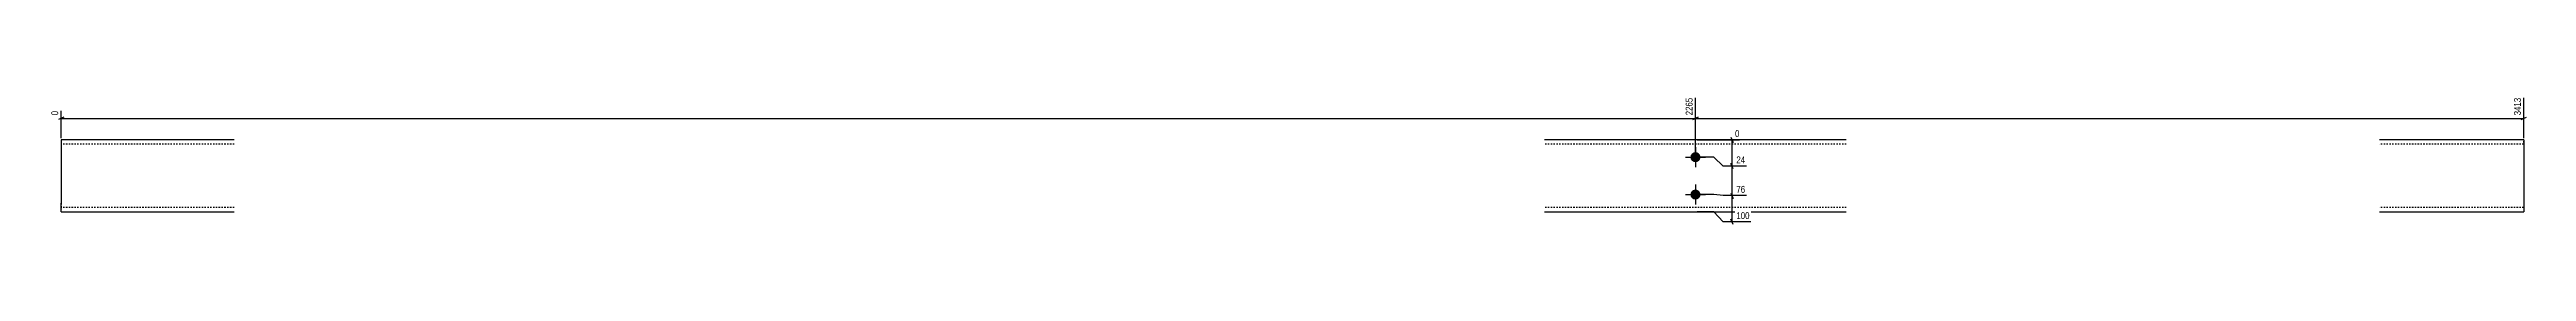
# Model space of a CAD drawing. Header units: millimetres. Extents: x 8 to 12767, y 7 to 186.
# Drawn here: x 9334 to 12767, y 8 to 186 of the extents above; entities that cross this region are included whole.
import ezdxf

# ---------------------------------------------------------------- set-up
doc = ezdxf.new("R2010")
doc.units = ezdxf.units.MM
doc.linetypes.add('DXK_LINE_DOT2', pattern=[3.9198, 1.9599, -1.9599])
doc.layers.add('MÅLSÆTNING', color=7, linetype='Continuous')
doc.layers.add('STÅL', color=7, linetype='Continuous')
doc.styles.add('Arial Narrow', font='ARIALN.TTF', dxfattribs={"height": 0.2})

msp = doc.modelspace()

# ---------------------------------------------------------------- hatches: boundary and pattern name
at = {"layer": 'STÅL', "linetype": 'Continuous'}
for points in [[(11615.3, 108.3, -1), (11615.3, 94.3, -1)], [(11615.3, 56.3, -1), (11615.3, 42.3, -1)]]:
    msp.add_hatch(color=3, dxfattribs=at).paths.add_polyline_path(points)

# ---------------------------------------------------------------- linework, layer by layer
at = {"layer": 'MÅLSÆTNING', "color": 7, "linetype": 'Continuous'}
for p, q in [((11615.3, 103.8), (11615.3, 183.9)), ((11615.3, 103.8), (11615.3, 183.9)), ((12763.2, 127.8), (12763.2, 183.9)), ((9354, 156.8), (9346.5, 153.8)), ((9350.2, 127.8), (9350.2, 165.6)), ((9350.2, 155.3), (11615.3, 155.3)), ((11619, 156.8), (11611.5, 153.8)), ((11611.5, 153.8), (11619, 156.8)), ((11615.3, 155.3), (12763.2, 155.3)), ((12759.5, 153.8), (12767, 156.8)), ((11617.8, 125.3), (11676.3, 125.3)), ((11664.5, 129), (11667.5, 121.5)), ((11666, 88.8), (11666, 125.3)), ((11641, 101.3), (11617.8, 101.3)), ((11641, 101.3), (11617.8, 101.3)), ((11653.5, 88.8), (11641, 101.3)), ((11653.5, 88.8), (11641, 101.3)), ((11686.1, 88.8), (11653.5, 88.8)), ((11686.1, 88.8), (11653.5, 88.8)), ((11667.5, 85), (11664.5, 92.5)), ((11667.5, 85), (11664.5, 92.5)), ((11666, 47.8), (11666, 88.8)), ((11641, 49.3), (11617.8, 49.3)), ((11641, 49.3), (11617.8, 49.3)), ((11653.5, 47.8), (11641, 49.3)), ((11653.5, 47.8), (11641, 49.3)), ((11686.1, 47.8), (11653.5, 47.8)), ((11686.1, 47.8), (11653.5, 47.8)), ((11664.5, 51.5), (11667.5, 44)), ((11664.5, 51.5), (11667.5, 44)), ((11666, 11.3), (11666, 47.8)), ((11641, 25.3), (11617.8, 25.3)), ((11653.5, 11.3), (11641, 25.3)), ((11692.2, 11.3), (11653.5, 11.3)), ((11667.5, 7.5), (11664.5, 15))]:
    msp.add_line(p, q, dxfattribs=at)
at = {"layer": 'STÅL', "color": 2, "linetype": 'Continuous'}
for p, q in [((9350.2, 125.3), (9350.2, 113.3)), ((9590.2, 125.3), (9350.2, 125.3)), ((9350.2, 113.3), (9350.2, 37.3)), ((11824.3, 125.3), (11406.3, 125.3)), ((12763.2, 125.3), (12563.2, 125.3)), ((12763.2, 125.3), (12763.2, 124.3)), ((12763.2, 124.3), (12763.2, 113.3)), ((12763.2, 113.3), (12763.2, 37.3)), ((9350.2, 26.2), (9350.2, 37.3)), ((12763.2, 37.3), (12763.2, 25.3)), ((9350.2, 25.3), (9350.2, 26.2)), ((9350.2, 25.3), (9590.2, 25.3)), ((11406.3, 25.3), (11824.3, 25.3)), ((12563.2, 25.3), (12763.2, 25.3))]:
    msp.add_line(p, q, dxfattribs=at)
at = {"layer": 'STÅL', "color": 7, "linetype": 'DXK_LINE_DOT2'}
for p, q in [((9350.2, 125.3), (9350.2, 124.3)), ((9350.2, 124.3), (9350.2, 121.7)), ((9590.2, 119.3), (9350.2, 119.3)), ((11824.3, 119.3), (11406.3, 119.3)), ((12763.2, 119.3), (12563.2, 119.3)), ((12763.2, 121.7), (12763.2, 125.3)), ((9350.2, 37.3), (9350.2, 28.8)), ((9590.2, 31.3), (9350.2, 31.3)), ((11824.3, 31.3), (11406.3, 31.3)), ((12763.2, 31.3), (12563.2, 31.3))]:
    msp.add_line(p, q, dxfattribs=at)
at = {"layer": 'STÅL', "color": 3, "linetype": 'Continuous'}
for p, q in [((11615.3, 115.3), (11615.3, 87.3)), ((11601.3, 101.3), (11629.3, 101.3)), ((11601.3, 49.3), (11629.3, 49.3)), ((11615.3, 63.3), (11615.3, 35.3))]:
    msp.add_line(p, q, dxfattribs=at)

# ---------------------------------------------------------------- next in the draw order: wipeouts: each hides what was drawn before it
at = {"color": 0, "linetype": 'Continuous'}
for points in [[(11613.2, 185.9), (11599.2, 185.9), (11599.2, 157.5), (11613.2, 157.5)], [(12761.2, 185.9), (12747.2, 185.9), (12747.2, 157.5), (12761.2, 157.5)], [(9348.2, 167.6), (9334.2, 167.6), (9334.2, 157.5), (9348.2, 157.5)], [(11678.3, 127.3), (11678.3, 141.3), (11668.2, 141.3), (11668.2, 127.3)], [(11686.2, 90.8), (11686.2, 104.8), (11670, 104.8), (11670, 90.8)], [(11686.2, 49.8), (11686.2, 63.8), (11670, 63.8), (11670, 49.8)], [(11692.3, 13.3), (11692.3, 27.3), (11670, 27.3), (11670, 13.3)]]:
    msp.add_wipeout(points, dxfattribs=at).dxf.layer = 'MÅLSÆTNING'

# ---------------------------------------------------------------- next in the draw order: texts
at = {"layer": 'MÅLSÆTNING', "color": 3, "linetype": 'Continuous', "style": 'Arial Narrow'}
for s, p in [('2265', (11611.3, 159.5)), ('3413', (12759.2, 159.5)), ('0', (9346.2, 159.5))]:
    msp.add_text(s, height=9.54, rotation=90.0002, dxfattribs=at).set_placement(p)
for s, p in [('0', (11670.2, 129.3)), ('24', (11672, 92.8)), ('76', (11672, 51.8)), ('100', (11672, 15.3))]:
    msp.add_text(s, height=9.54, dxfattribs=at).set_placement(p)

doc.saveas('drawing.dxf')
